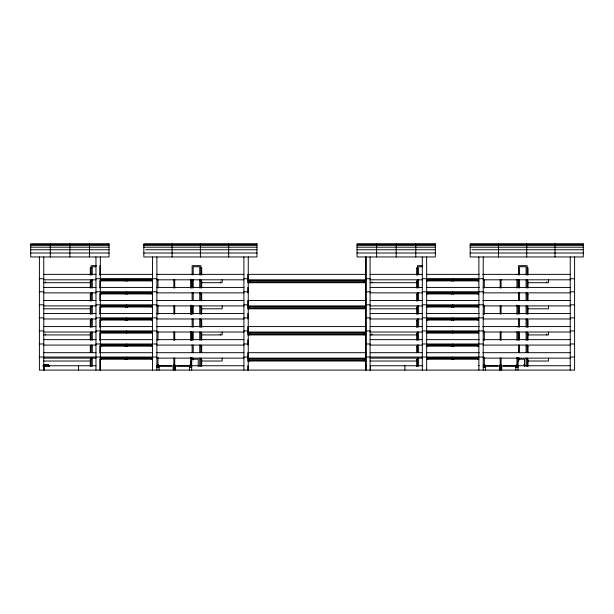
<?xml version="1.0" encoding="UTF-8"?>
<svg xmlns="http://www.w3.org/2000/svg" width="614" height="614" viewBox="0 0 614 614"><rect width="100%" height="100%" fill="white"/><g stroke="black" fill="none" stroke-linecap="round" stroke-linejoin="round"><path stroke-width="0.92" d="M43.456 365.123L48.138 364.785L48.759 366.374M43.394 365.537L43.632 364.893L48.222 364.893M173.202 367.916L174.292 364.869M175.374 365.744L173.202 370.088L173.202 365.744L175.374 365.744L175.374 370.088M174.292 370.088L175.374 367.916M500.625 364.869L499.543 367.916L500.264 369.367M501.715 365.744L499.543 370.088L499.543 365.744L501.715 365.744L501.715 370.088M500.625 370.088L501.715 367.916L500.625 365.744M49.358 366.259L43.049 366.228M30.7 244.272L109.023 244.272M143.829 244.272L256.959 244.272M357.041 244.272L435.357 244.272M470.171 244.272L583.3 244.272M30.7 245.37L109.023 245.37M143.829 245.37L256.959 245.37M357.041 245.37L435.357 245.37M470.171 245.37L583.3 245.37M30.7 247.196L109.023 247.196M143.829 247.196L256.959 247.196M357.041 247.196L435.357 247.196M470.171 247.196L583.3 247.196M30.7 249.744L109.023 249.744M145.572 249.744L256.959 249.744M357.041 249.744L435.357 249.744M471.913 249.744L583.3 249.744M30.7 253.006L109.023 253.006M143.829 253.006L256.959 253.006M357.041 253.006L435.357 253.006M470.171 253.006L583.3 253.006M96.406 265.662L91.179 265.662L91.179 275.095M422.739 265.662L417.52 265.662L417.52 275.095M95.999 266.752L92.269 266.752L92.269 274.911M422.34 266.752L418.61 266.752L418.61 274.911M91.179 267.842L90.312 267.842L90.312 275.095M200.832 267.842L201.699 267.842L201.699 275.095M417.52 267.842L416.653 267.842L416.653 275.095M527.173 267.842L528.04 267.842L528.04 275.095M90.312 268.272L91.179 268.272M416.653 268.272L417.52 268.272M43.755 274.366L95.968 274.366M99.882 274.366L152.533 274.366M156.447 274.366L243.911 274.366M366.174 274.366L247.826 274.366L247.826 282.709L365.744 282.709M370.088 274.366L422.309 274.366M426.223 274.366L479.304 274.366M482.788 274.366L570.245 274.366M156.885 274.45L157.975 274.45M190.609 274.45L191.691 274.45M483.226 274.45L484.308 274.45M516.942 274.45L518.032 274.45M39.403 278.718L43.755 278.718M95.968 278.718L156.885 278.718M243.911 278.718L248.256 278.718M365.744 278.718L370.088 278.718M422.309 278.718L483.226 278.718M570.245 278.718L574.597 278.718M478.436 279.37L453.201 279.37L453.201 280.237L478.222 280.237L478.222 279.37M43.755 279.807L95.999 279.807M156.885 279.807L243.911 279.807M247.826 279.807L365.744 279.807M370.088 279.807L422.34 279.807M483.226 279.807L570.245 279.807M91.179 280.89L90.312 280.89L90.312 287.974M100.32 280.89L152.533 280.89M200.832 280.89L201.699 280.89L201.699 287.974M417.52 280.89L416.653 280.89L416.653 287.974M426.661 280.89L478.874 280.89M527.173 280.89L528.04 280.89L528.04 287.974M90.312 281.327L91.179 281.327M416.653 281.327L417.52 281.327M43.755 282.709L90.342 282.709M201.538 282.709L222.153 282.709L222.153 279.807M370.088 282.709L417.635 282.709M527.879 282.709L548.494 282.709L548.494 279.807M43.755 287.421L95.968 287.421M99.882 287.421L152.533 287.421M156.885 287.421L243.911 287.421M370.088 287.421L422.309 287.421M426.223 287.421L479.304 287.421M483.226 287.421L570.245 287.421M156.885 287.505L157.975 287.505M190.609 287.505L191.691 287.505M483.226 287.505L484.308 287.505M516.942 287.505L518.032 287.505L518.032 280.045M39.403 291.773L43.755 291.773M95.968 291.773L156.885 291.773M243.911 291.773L248.256 291.773M365.744 291.773L370.088 291.773M422.309 291.773L483.226 291.773M570.245 291.773L574.597 291.773M478.436 292.425L453.201 292.425L453.201 293.292L478.222 293.292L478.222 292.425M43.755 292.855L95.999 292.855M156.885 292.855L243.911 292.855M370.088 292.855L422.34 292.855M483.226 292.855L570.245 292.855M91.179 293.945L90.312 293.945L90.312 301.029M100.32 293.945L152.533 293.945M200.832 293.945L201.699 293.945L201.699 301.029M417.52 293.945L416.653 293.945L416.653 301.029M426.661 293.945L478.874 293.945M527.173 293.945L528.04 293.945L528.04 301.029M90.312 294.382L91.179 294.382M200.832 294.382L201.699 294.382M416.653 294.382L417.52 294.382M527.173 294.382L528.04 294.382M43.755 300.476L95.968 300.476M99.882 300.476L152.533 300.476M156.447 300.476L243.911 300.476M366.174 300.476L247.826 300.476L247.826 308.811L365.744 308.811M370.088 300.476L422.309 300.476M426.223 300.476L479.304 300.476M482.788 300.476L570.245 300.476M39.403 304.828L43.755 304.828M95.968 304.828L156.885 304.828M243.911 304.828L248.256 304.828M365.744 304.828L370.088 304.828M422.309 304.828L483.226 304.828M570.245 304.828L574.597 304.828M478.436 305.48L453.201 305.48L453.201 306.348L478.222 306.348L478.222 305.48M43.755 305.91L95.999 305.91M156.885 305.91L243.911 305.91M247.826 305.91L365.744 305.91M370.088 305.91L422.34 305.91M483.226 305.91L570.245 305.91M91.179 307L90.312 307L90.312 314.253M100.32 307L152.533 307M200.832 307L201.699 307L201.699 314.253M417.52 307L416.653 307L416.653 314.253M426.661 307L478.874 307M527.173 307L528.04 307L528.04 314.253M90.312 307.437L91.179 307.437M416.653 307.437L417.52 307.437M43.755 308.811L90.342 308.811M201.538 308.811L222.153 308.811L222.153 305.91M370.088 308.811L417.635 308.811M527.879 308.811L548.494 308.811L548.494 305.91M43.755 313.524L95.968 313.524M99.882 313.524L152.533 313.524M156.885 313.524L243.911 313.524M370.088 313.524L422.309 313.524M426.223 313.524L479.304 313.524M483.226 313.524L570.245 313.524M156.885 313.608L157.975 313.608M190.609 313.608L191.691 313.608M483.226 313.608L484.308 313.608M516.942 313.608L518.032 313.608L518.032 305.219M39.403 317.875L43.755 317.875M95.968 317.875L156.885 317.875M243.911 317.875L248.256 317.875M365.744 317.875L370.088 317.875M422.309 317.875L483.226 317.875M570.245 317.875L574.597 317.875M478.436 318.528L453.201 318.528L453.201 319.403L478.222 319.403L478.222 318.528M43.755 318.965L95.999 318.965M156.885 318.965L243.911 318.965M370.088 318.965L422.34 318.965M483.226 318.965L570.245 318.965M91.179 320.055L90.312 320.055L90.312 327.308M100.32 320.055L152.533 320.055M200.832 320.055L201.699 320.055L201.699 327.308M417.52 320.055L416.653 320.055L416.653 327.308M426.661 320.055L478.874 320.055M527.173 320.055L528.04 320.055L528.04 327.308M90.312 320.485L91.179 320.485M416.653 320.485L417.52 320.485M43.755 326.579L95.968 326.579M99.882 326.579L152.533 326.579M156.447 326.579L243.911 326.579M366.174 326.579L247.826 326.579L247.826 334.922L365.744 334.922M370.088 326.579L422.309 326.579M426.223 326.579L479.304 326.579M482.788 326.579L570.245 326.579M156.885 326.663L157.975 326.663M190.609 326.663L191.691 326.663M483.226 326.663L484.308 326.663M516.942 326.663L518.032 326.663M39.403 330.931L43.755 330.931M95.968 330.931L156.885 330.931M243.911 330.931L248.256 330.931M365.744 330.931L370.088 330.931M422.309 330.931L483.226 330.931M570.245 330.931L574.597 330.931M478.436 331.583L453.201 331.583L453.201 332.458L478.222 332.458L478.222 331.583M43.755 332.021L95.999 332.021M156.885 332.021L243.911 332.021M247.826 332.021L365.744 332.021M370.088 332.021L422.34 332.021M483.226 332.021L570.245 332.021M91.179 333.11L90.312 333.11L90.312 340.187M100.32 333.11L152.533 333.11M200.832 333.11L201.699 333.11L201.699 340.187M417.52 333.11L416.653 333.11L416.653 340.187M426.661 333.11L478.874 333.11M527.173 333.11L528.04 333.11L528.04 340.187M90.312 333.54L91.179 333.54M200.832 333.54L201.699 333.54M416.653 333.54L417.52 333.54M527.173 333.54L528.04 333.54M43.755 334.922L90.342 334.922M201.538 334.922L222.153 334.922L222.153 332.021M370.088 334.922L417.635 334.922M527.879 334.922L548.494 334.922L548.494 332.021M43.755 339.634L95.968 339.634M99.882 339.634L152.533 339.634M156.885 339.634L243.911 339.634M370.088 339.634L422.309 339.634M426.223 339.634L479.304 339.634M483.226 339.634L570.245 339.634M156.885 339.719L157.975 339.719M190.609 339.719L191.691 339.719M483.226 339.719L484.308 339.719M516.942 339.719L518.032 339.719L518.032 332.258M39.403 343.986L43.755 343.986M95.968 343.986L156.885 343.986M243.911 343.986L248.256 343.986M365.744 343.986L370.088 343.986M422.309 343.986L483.226 343.986M570.245 343.986L574.597 343.986M478.436 344.638L453.201 344.638L453.201 345.505L478.222 345.505L478.222 344.638M43.755 345.076L95.999 345.076M156.885 345.076L243.911 345.076M370.088 345.076L422.34 345.076M483.226 345.076L570.245 345.076M91.179 346.158L90.312 346.158L90.312 352.505M100.32 346.158L152.533 346.158M200.832 346.158L201.699 346.158L201.699 352.505M417.52 346.158L416.653 346.158L416.653 352.505M426.661 346.158L478.874 346.158M527.173 346.158L528.04 346.158L528.04 352.505M90.312 346.595L91.179 346.595M200.832 346.595L201.699 346.595M416.653 346.595L417.52 346.595M527.173 346.595L528.04 346.595M43.755 352.689L95.968 352.689M99.882 352.689L152.533 352.689M156.447 352.689L243.911 352.689M366.174 352.689L247.826 352.689L247.826 361.024L365.744 361.024M370.088 352.689L422.309 352.689M426.223 352.689L479.304 352.689M482.788 352.689L570.245 352.689M39.403 357.041L156.885 357.041M243.911 357.041L248.256 357.041M365.744 357.041L483.226 357.041M570.245 357.041L574.597 357.041M478.436 357.693L453.201 357.693L453.201 358.561L478.222 358.561L478.222 357.693M43.755 358.123L95.999 358.123M156.885 358.123L243.911 358.123M247.826 358.123L365.744 358.123M370.088 358.123L422.34 358.123M483.226 358.123L570.245 358.123M91.179 359.213L90.312 359.213L90.312 366.466M100.32 359.213L152.533 359.213M191.691 359.213L198.222 359.213L198.222 366.466M200.832 359.213L201.699 359.213L201.699 366.466M417.52 359.213L416.653 359.213L416.653 366.466M426.661 359.213L478.874 359.213M518.032 359.213L524.556 359.213L524.556 366.466M527.173 359.213L528.04 359.213L528.04 366.466M90.312 359.651L91.179 359.651M416.653 359.651L417.52 359.651M43.755 361.024L90.342 361.024M201.538 361.024L222.153 361.024L222.153 358.123M370.088 361.024L417.635 361.024M527.879 361.024L548.494 361.024L548.494 358.123M191.691 361.393L191.261 361.393L191.261 365.744M518.032 361.393L517.594 361.393L517.594 365.744M191.261 361.823L191.691 361.823M517.594 361.823L518.032 361.823M523.688 364.655L524.556 364.655M191.261 364.869L189.956 364.869L189.956 365.744M517.594 364.869L516.29 364.869L516.29 365.744M43.049 365.368L48.798 365.368L48.798 366.251M43.049 365.391L48.798 365.391M43.755 365.744L95.968 365.744M156.885 365.744L172.112 365.744L172.112 366.174L156.885 366.174M243.911 365.744L176.464 365.744L176.464 366.174L191.691 366.174M365.744 365.744L366.174 365.744M370.088 365.744L422.309 365.744M478.874 365.744L479.304 365.744M483.226 365.744L498.453 365.744L498.453 366.174L483.226 366.174M570.245 365.744L502.805 365.744L502.805 366.174L518.032 366.174M483.226 365.829L484.308 365.829M156.885 367.479L159.057 367.479M189.519 367.479L191.691 367.479M483.226 367.479L485.398 367.479M515.86 367.479L518.032 367.479M48.214 364.77L48.89 366.481M499.543 365.744L500.264 367.195M574.597 256.959L574.597 370.088L39.403 370.088L39.403 256.959M570.245 256.959L570.245 370.088M555.018 243.911L555.018 256.959M546.675 281.803L546.675 282.709M546.675 334.016L546.675 334.922M527.173 275.095L527.173 265.662L518.469 265.662L518.469 274.988M527.173 279.646L527.173 288.043M527.173 292.701L527.173 300.292M527.173 305.757L527.173 314.253M527.173 318.812L527.173 327.308M527.173 331.867L527.173 340.256M527.173 344.914L527.173 352.505M527.173 357.97L527.173 366.466M526.735 243.911L526.735 256.959M526.083 274.911L526.083 266.752L519.551 266.752L519.551 274.911M526.083 279.807L526.083 287.966M526.083 292.855L526.083 300.108M526.083 305.91L526.083 314.069M526.083 318.965L526.083 327.124M526.083 332.021L526.083 340.179M526.083 345.076L526.083 352.329M526.083 358.123L526.083 366.282M519.551 279.807L519.551 287.966M519.551 292.855L519.551 300.108M519.551 305.91L519.551 314.069M519.551 318.965L519.551 327.124M519.551 332.021L519.551 340.179M519.551 345.076L519.551 352.329M519.551 358.123L519.551 359.942M518.469 279.646L518.469 288.043M518.469 292.701L518.469 300.162M518.469 305.757L518.469 314.145M518.469 318.812L518.469 327.201M518.469 331.867L518.469 340.256M518.469 344.914L518.469 352.375M518.469 357.97L518.469 361.7M518.032 357.432L518.032 370.088M516.942 279.339L516.942 288.043M516.942 305.219L516.942 314.468M516.942 331.552L516.942 340.256M516.942 357.432L516.942 365.43M515.86 365.744L515.86 370.088M501.277 365.744L501.277 364.869L499.973 364.869L499.973 365.744M501.062 279.646L501.062 288.043M501.062 305.757L501.062 314.145M501.062 331.867L501.062 340.256M501.062 357.97L501.062 366.366M500.195 279.646L500.195 288.043M500.195 305.757L500.195 314.145M500.195 331.867L500.195 340.256M500.195 357.97L500.195 365.43M498.453 243.911L498.453 256.959M485.398 365.744L485.398 370.088M484.96 365.744L484.96 364.869L483.655 364.869L483.655 365.744M484.308 279.339L484.308 288.043M484.308 305.219L484.308 314.468M484.308 331.552L484.308 340.256M484.308 357.432L484.308 365.43M483.226 256.959L483.226 370.088M478.874 256.959L478.874 370.088M477.784 280.237L477.784 280.89M477.784 293.292L477.784 293.945M477.784 306.348L477.784 307M477.784 319.403L477.784 320.055M477.784 345.505L477.784 346.158M477.784 358.561L477.784 359.213M453.853 280.237L453.853 280.89M453.853 293.292L453.853 293.945M453.853 306.348L453.853 307M453.853 319.403L453.853 320.055M453.853 345.505L453.853 346.158M453.853 358.561L453.853 359.213M453.639 280.237L453.639 280.89M453.639 293.292L453.639 293.945M453.639 306.348L453.639 307M453.639 319.403L453.639 320.055M453.639 345.505L453.639 346.158M453.639 358.561L453.639 359.213M453.416 279.37L453.416 280.237M453.416 292.425L453.416 293.292M453.416 305.48L453.416 306.348M453.416 318.528L453.416 319.403M453.416 331.583L453.416 332.458M453.416 344.638L453.416 345.505M453.416 357.693L453.416 358.561M452.764 278.718L452.764 280.89M452.764 291.773L452.764 293.945M452.764 304.828L452.764 307M452.764 317.875L452.764 320.055M452.764 330.931L452.764 333.11M452.764 343.986L452.764 346.158M452.764 357.041L452.764 359.213M451.896 279.37L451.896 280.237M451.896 292.425L451.896 293.292M451.896 305.48L451.896 306.348M451.896 318.528L451.896 319.403M451.896 331.583L451.896 332.458M451.896 344.638L451.896 345.505M451.896 357.693L451.896 358.561M451.674 280.237L451.674 280.89M451.674 293.292L451.674 293.945M451.674 306.348L451.674 307M451.674 319.403L451.674 320.055M451.674 345.505L451.674 346.158M451.674 358.561L451.674 359.213M451.459 280.237L451.459 280.89M451.459 293.292L451.459 293.945M451.459 306.348L451.459 307M451.459 319.403L451.459 320.055M451.459 345.505L451.459 346.158M451.459 358.561L451.459 359.213M427.743 280.237L427.743 280.89M427.743 293.292L427.743 293.945M427.743 306.348L427.743 307M427.743 319.403L427.743 320.055M427.743 345.505L427.743 346.158M427.743 358.561L427.743 359.213M426.661 256.959L426.661 370.088M422.309 256.959L422.309 370.088M418.61 279.807L418.61 287.966M418.61 292.855L418.61 300.108M418.61 305.91L418.61 314.069M418.61 318.965L418.61 327.124M418.61 332.021L418.61 340.179M418.61 345.076L418.61 352.329M418.61 358.123L418.61 366.282M417.52 279.646L417.52 288.043M417.52 292.701L417.52 301.029M417.52 305.757L417.52 314.253M417.52 318.812L417.52 327.308M417.52 331.867L417.52 340.256M417.52 344.914L417.52 352.505M417.52 357.97L417.52 366.466M415.778 243.911L415.778 256.959M404.902 365.744L404.902 370.088M396.199 243.911L396.199 256.959M376.62 243.911L376.62 256.959M371.907 281.803L371.907 282.709M371.907 334.016L371.907 334.922M370.526 365.744L370.526 370.088M370.088 256.959L370.088 370.088M366.174 256.959L366.174 370.088M365.744 256.959L365.744 370.088M363.925 281.803L363.925 282.709M363.925 334.016L363.925 334.922M363.925 360.119L363.925 361.024M249.637 281.803L249.637 282.709M249.637 334.016L249.637 334.922M249.637 360.119L249.637 361.024M248.256 256.959L248.256 370.088M247.826 287.421L247.826 292.855M247.826 313.524L247.826 318.965M247.826 339.634L247.826 345.076M247.826 365.744L247.826 370.088M243.911 256.959L243.911 370.088M228.677 243.911L228.677 256.959M220.342 281.803L220.342 282.709M220.342 334.016L220.342 334.922M200.832 275.095L200.832 265.662L192.128 265.662L192.128 274.988M200.832 279.646L200.832 288.043M200.832 292.701L200.832 300.292M200.832 305.757L200.832 314.253M200.832 318.812L200.832 327.308M200.832 331.867L200.832 340.256M200.832 344.914L200.832 352.505M200.832 357.97L200.832 366.466M200.394 243.911L200.394 256.959M199.742 274.911L199.742 266.752L193.218 266.752L193.218 274.911M199.742 279.807L199.742 287.966M199.742 292.855L199.742 300.108M199.742 305.91L199.742 314.069M199.742 318.965L199.742 327.124M199.742 332.021L199.742 340.179M199.742 345.076L199.742 352.329M199.742 358.123L199.742 366.282M193.218 279.807L193.218 287.966M193.218 292.855L193.218 300.108M193.218 305.91L193.218 314.069M193.218 318.965L193.218 327.124M193.218 332.021L193.218 340.179M193.218 345.076L193.218 352.329M193.218 358.123L193.218 359.942M192.128 279.646L192.128 288.043M192.128 292.701L192.128 300.162M192.128 305.757L192.128 314.145M192.128 318.812L192.128 327.201M192.128 331.867L192.128 340.256M192.128 344.914L192.128 352.375M192.128 357.97L192.128 359.835M191.691 279.339L191.691 288.104M191.691 305.219L191.691 314.468M191.691 331.552L191.691 340.302M191.691 357.432L191.691 370.088M190.609 279.339L190.609 288.043M190.609 305.219L190.609 314.468M190.609 331.552L190.609 340.256M190.609 357.432L190.609 365.43M189.519 365.744L189.519 370.088M174.944 365.744L174.944 364.869L173.639 364.869L173.639 365.744M174.721 279.646L174.721 288.043M174.721 305.757L174.721 314.145M174.721 331.867L174.721 340.256M174.721 357.97L174.721 366.366M173.854 279.646L173.854 288.043M173.854 305.757L173.854 314.145M173.854 331.867L173.854 340.256M173.854 357.97L173.854 366.366M172.112 243.911L172.112 256.959M159.057 365.744L159.057 370.088M158.627 365.744L158.627 364.869L157.322 364.869L157.322 365.744M157.975 279.339L157.975 288.043M157.975 305.219L157.975 314.468M157.975 331.552L157.975 340.256M157.975 357.432L157.975 365.43M156.885 256.959L156.885 370.088M152.533 256.959L152.533 370.088M151.443 280.237L151.443 280.89M151.443 293.292L151.443 293.945M151.443 306.348L151.443 307M151.443 319.403L151.443 320.055M151.443 345.505L151.443 346.158M151.443 358.561L151.443 359.213M127.512 280.237L127.512 280.89M127.512 293.292L127.512 293.945M127.512 306.348L127.512 307M127.512 319.403L127.512 320.055M127.512 345.505L127.512 346.158M127.512 358.561L127.512 359.213M127.298 280.237L127.298 280.89M127.298 293.292L127.298 293.945M127.298 306.348L127.298 307M127.298 319.403L127.298 320.055M127.298 345.505L127.298 346.158M127.298 358.561L127.298 359.213M127.075 279.37L127.075 280.237M127.075 292.425L127.075 293.292M127.075 305.48L127.075 306.348M127.075 318.528L127.075 319.403M127.075 331.583L127.075 332.458M127.075 344.638L127.075 345.505M127.075 357.693L127.075 358.561M126.423 278.718L126.423 280.89M126.423 291.773L126.423 293.945M126.423 304.828L126.423 307M126.423 317.875L126.423 320.055M126.423 330.931L126.423 333.11M126.423 343.986L126.423 346.158M126.423 357.041L126.423 359.213M125.555 279.37L125.555 280.237M125.555 292.425L125.555 293.292M125.555 305.48L125.555 306.348M125.555 318.528L125.555 319.403M125.555 331.583L125.555 332.458M125.555 344.638L125.555 345.505M125.555 357.693L125.555 358.561M125.34 280.237L125.34 280.89M125.34 293.292L125.34 293.945M125.34 306.348L125.34 307M125.34 319.403L125.34 320.055M125.34 345.505L125.34 346.158M125.34 358.561L125.34 359.213M125.118 280.237L125.118 280.89M125.118 293.292L125.118 293.945M125.118 306.348L125.118 307M125.118 319.403L125.118 320.055M125.118 345.505L125.118 346.158M125.118 358.561L125.118 359.213M101.41 280.237L101.41 280.89M101.41 293.292L101.41 293.945M101.41 306.348L101.41 307M101.41 319.403L101.41 320.055M101.41 345.505L101.41 346.158M101.41 358.561L101.41 359.213M100.32 256.959L100.32 370.088M99.882 265.662L99.882 274.988M99.882 280.583L99.882 288.043M99.882 293.638L99.882 300.162M99.882 306.693L99.882 314.145M99.882 319.74L99.882 327.201M99.882 332.796L99.882 340.256M99.882 345.851L99.882 352.375M99.882 358.906L99.882 370.088M95.968 256.959L95.968 370.088M92.269 279.807L92.269 287.966M92.269 292.855L92.269 300.108M92.269 305.91L92.269 314.069M92.269 318.965L92.269 327.124M92.269 332.021L92.269 340.179M92.269 345.076L92.269 352.329M92.269 358.123L92.269 366.282M91.179 279.646L91.179 288.043M91.179 292.701L91.179 301.029M91.179 305.757L91.179 314.253M91.179 318.812L91.179 327.308M91.179 331.867L91.179 340.256M91.179 344.914L91.179 352.505M91.179 357.97L91.179 366.466M89.444 243.911L89.444 256.959M78.561 365.744L78.561 370.088M69.858 243.911L69.858 256.959M50.279 243.911L50.279 256.959M45.566 281.803L45.566 282.709M45.566 334.016L45.566 334.922M44.185 365.744L44.185 370.088M43.755 256.959L43.755 370.088M109.023 243.911L30.7 243.911L30.7 256.959L109.023 256.959L109.023 243.911M256.959 243.911L143.829 243.911L143.829 256.959L256.959 256.959L256.959 243.911M435.357 243.911L357.041 243.911L357.041 256.959L435.357 256.959L435.357 243.911M583.3 243.911L470.171 243.911L470.171 256.959L583.3 256.959L583.3 243.911M125.77 279.37L100.972 279.37L100.972 280.237L125.77 280.237L125.77 279.37M151.881 279.37L126.86 279.37L126.86 280.237L151.881 280.237L151.881 279.37M452.111 279.37L427.313 279.37L427.313 280.237L452.111 280.237L452.111 279.37M364.831 280.713L249.169 280.713L249.169 281.803L364.831 281.803L364.831 280.713M125.77 292.425L100.972 292.425L100.972 293.292L125.77 293.292L125.77 292.425M151.881 292.425L126.86 292.425L126.86 293.292L151.881 293.292L151.881 292.425M452.111 292.425L427.313 292.425L427.313 293.292L452.111 293.292L452.111 292.425M125.77 305.48L100.972 305.48L100.972 306.348L125.77 306.348L125.77 305.48M151.881 305.48L126.86 305.48L126.86 306.348L151.881 306.348L151.881 305.48M452.111 305.48L427.313 305.48L427.313 306.348L452.111 306.348L452.111 305.48M364.831 306.816L249.169 306.816L249.169 307.906L364.831 307.906L364.831 306.816M125.77 318.528L100.972 318.528L100.972 319.403L125.77 319.403L125.77 318.528M151.881 318.528L126.86 318.528L126.86 319.403L151.881 319.403L151.881 318.528M452.111 318.528L427.313 318.528L427.313 319.403L452.111 319.403L452.111 318.528M125.77 331.583L100.972 331.583L100.972 332.458L125.77 332.458L125.77 331.583M151.881 331.583L126.86 331.583L126.86 332.458L151.881 332.458L151.881 331.583M452.111 331.583L427.313 331.583L427.313 332.458L452.111 332.458L452.111 331.583M364.831 332.926L249.169 332.926L249.169 334.016L364.831 334.016L364.831 332.926M125.77 344.638L100.972 344.638L100.972 345.505L125.77 345.505L125.77 344.638M151.881 344.638L126.86 344.638L126.86 345.505L151.881 345.505L151.881 344.638M452.111 344.638L427.313 344.638L427.313 345.505L452.111 345.505L452.111 344.638M125.77 357.693L100.972 357.693L100.972 358.561L125.77 358.561L125.77 357.693M151.881 357.693L126.86 357.693L126.86 358.561L151.881 358.561L151.881 357.693M452.111 357.693L427.313 357.693L427.313 358.561L452.111 358.561L452.111 357.693M364.831 359.036L249.169 359.036L249.169 360.119L364.831 360.119L364.831 359.036"/></g></svg>
